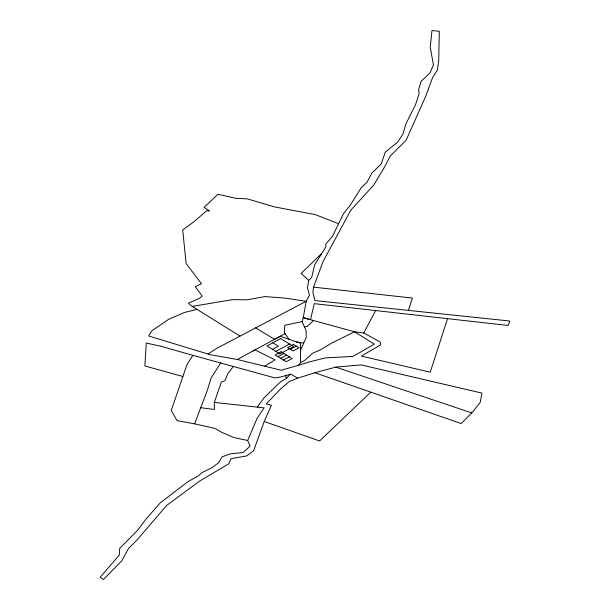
<?xml version="1.0" encoding="UTF-8"?>
<svg xmlns="http://www.w3.org/2000/svg" width="610" height="610" viewBox="0 0 610 610"><rect width="100%" height="100%" fill="white"/><g stroke="black" fill="none" stroke-linecap="round" stroke-linejoin="round"><path stroke-width="0.91" d="M237.328 359.496L281.225 370.247L298.442 365.291L300.448 362.622L300.593 343.338L280.242 336.24L237.328 359.496L210.328 354.692L148.665 335.98L151.669 330.971L168.604 319.327L184.548 312.419L197.053 309.392M313.517 287.135L312.892 292.068L314.874 300.585L509.792 321.02L508.122 325.473L314.287 303.643L310.52 319.686L303.269 317.703L306.19 301.287L309.407 295.263L307.471 287.729L308.729 280.379L311.748 277.207L314.646 264.885L325.877 246.837L325.717 244.16L332.496 236.322L343.483 213.675L350.3 205.158L361.471 187.331L366.945 182.39L371.909 173.019L381.258 163.93L385.261 152.18L397.75 142.008L402.836 134.261L405.909 123.937L415.593 104.546L419.169 93.627L418.62 89.769L421.098 81.321L429.791 73.2L433.443 65.11L430.241 47.153L431.994 30.5L439.299 31.293L438.72 60.588L437.431 69.845L432.459 77.973L425.666 96.395L406.123 140.269L390.27 155.985L384.384 167.346L373.694 185.127L350.857 210.076L322.942 261.781L313.517 287.135L412.368 298.061L408.486 310.391M300.539 350.026L306.22 337.627L306.098 330.589L302.087 321.6L303.269 317.703L354.593 331.787L363.789 332.984L380.099 341.966L380.571 344.863L361.417 356.095L430.225 372.184L447.595 318.542M290.23 374.304L280.722 376.988L274.896 377.918L192.897 355.371L187.018 364.475L171.257 410.469L177.068 420.641L194.62 423.836L215.04 428.433L222.032 432.459L233.821 437.545L247.675 440.489L250.085 446.177L243.131 452.506L230.283 453.863L222.124 456.821L218.571 462.746L211.876 467.771L201.521 472.864L198.349 475.975L188.276 481.465L160.399 502.701L146.255 518.805L137.608 530.182L119.712 548.405L119.255 555.161L100.208 577.19L103.418 579.5L121.893 560.704L128.466 548.512L136.716 540.3L166.629 505.461L199.607 481.099L228.902 463.714L230.954 458.705L246.875 455.906L253.661 450.668L264.229 421.479L271.435 405.253L266.265 403.889L280.608 388.982L289.231 381.532L297.71 378.154L314.912 372.748L335.752 367.121L361.166 364.91L481.908 393.092L480.253 402.257L472.597 412.024L461.198 423.561L314.912 372.748M200.774 407.716L214.377 409.447L214.308 402.417L221.346 382.089L224.976 380.632L227.782 373.846L233.401 366.328M194.62 423.836L207.56 389.668L211.068 378.154L220.782 362.805M247.675 440.489L257.084 418.368L264.115 407.846L214.308 402.417M363.789 332.984L375.783 310.315M257.336 407.129L263.97 397.888L280.775 381.662L286.326 378.474L290.512 373.999L297.71 378.154M321.691 253.562L301.127 273.425L308.729 280.379M370.773 392.154L319.602 440.961L264.229 421.479M313.525 320.517L307.326 326.373L304.291 326.907M208.002 353.991L216.794 348.34L306.19 301.287L284.771 298.069L265.068 296.582L247.241 299.815L232.623 299.632L192.242 306.403L188.429 303.185L199.226 298.42L202.215 296.063L195.276 286.731L201.468 283.749L186.088 263.474L182.725 229.932L193.5 222.063L206.737 210.763L209.771 211.083L204.06 207.392L217.983 194.247L235.773 198.319L247.126 198.829L274.683 206.942L315.263 214.606L338.634 223.679M264.755 366.213L275.026 359.9L255.041 349.881L252.99 350.994M272.502 349.37L278.389 346.183L272.868 342.782M275.812 351.406L289.498 344.002M290.36 349.278L296.246 346.099M277.962 356.629L283.848 353.442M280.722 358.329L286.608 355.142M283.482 360.03L289.369 356.842M289.003 339.297L285.083 333.617L274.553 339.32L255.613 327.844M300.448 362.622L304.68 360.449L312.678 353.213L320.898 349.614L331.802 343.018L354.593 331.787L374.296 344.177L352.961 356.423L325.572 357.879L309.88 361.76L298.442 365.291M302.087 321.6L284.763 325.305L284.344 332.29L285.083 333.617M296.49 341.913L303.582 343.079M182.817 376.484L144.852 365.962L146.286 343.072L160.224 346.068L192.897 355.371M335.752 367.121L471.705 412.924M192.242 306.403L239.989 336.095M285.754 375.569L286.326 378.474M280.669 338.565L266.982 345.969L279.883 353.914L293.562 346.51L280.669 338.565M293.486 344.398L287.6 347.586L293.12 350.979L299.007 347.791L293.486 344.398M281.088 351.749L275.202 354.928L286.242 361.73L292.129 358.543L281.088 351.749"/></g></svg>
